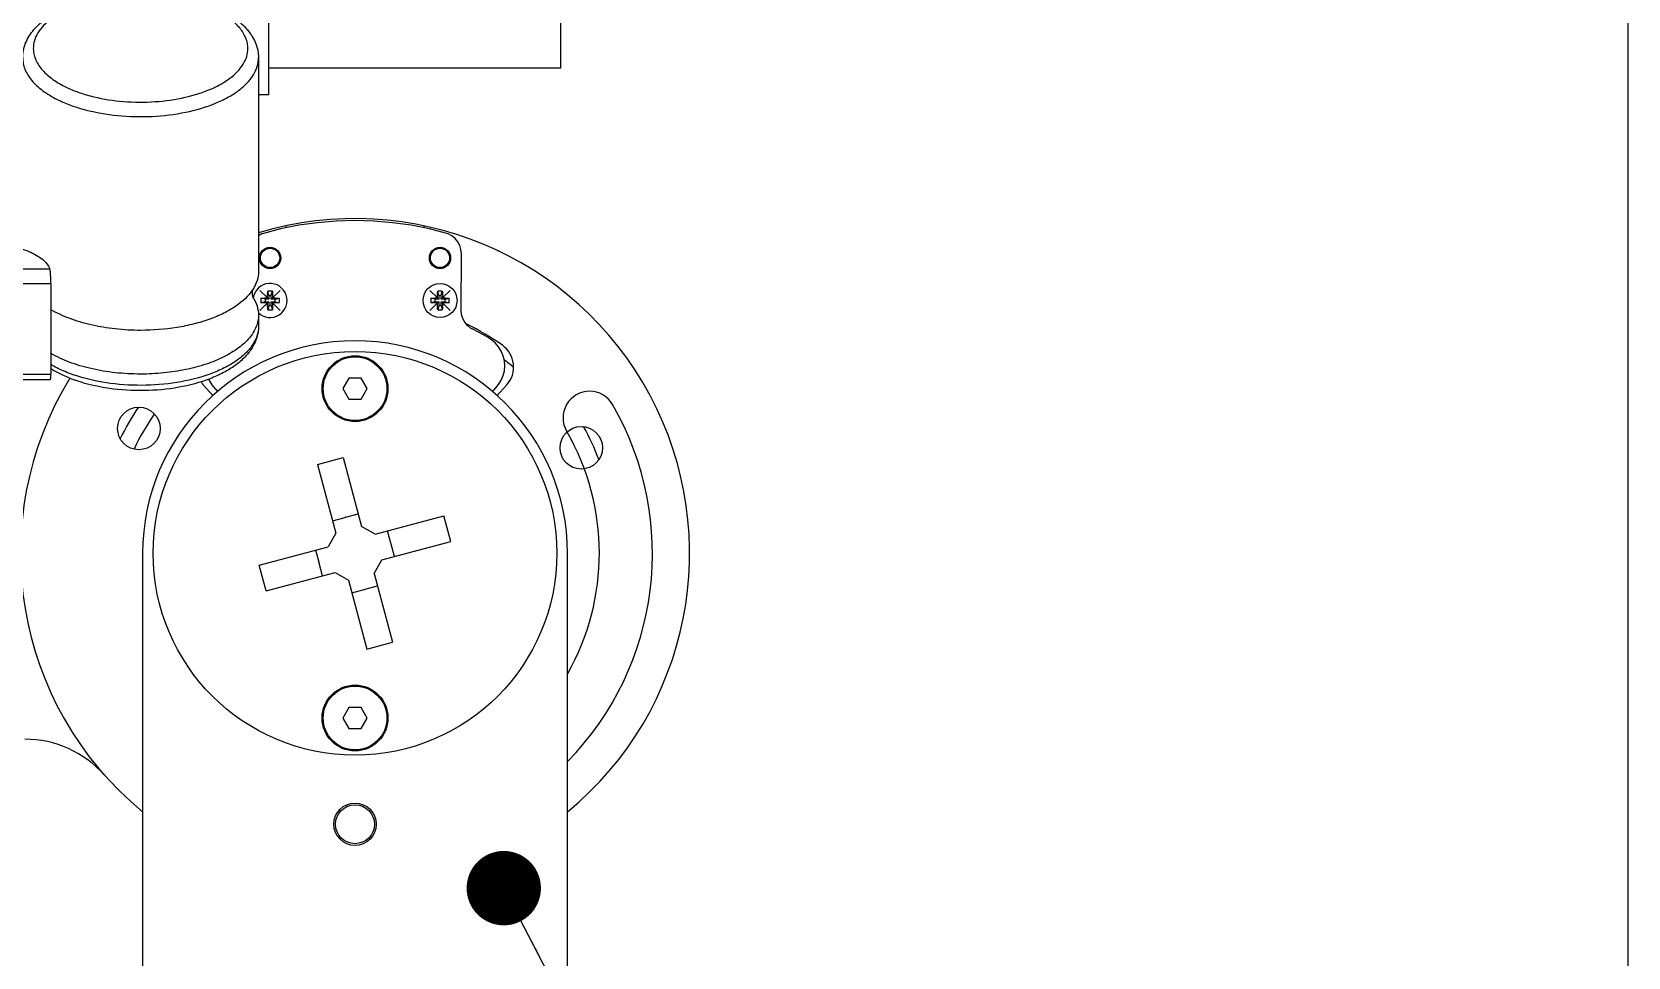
# Model space of a CAD drawing. Header units: millimetres. Extents: x 0 to 841, y 0 to 594.
# Drawn here: x 765.9 to 841, y 249.5 to 293 of the extents above; entities that cross this region are included whole.
import ezdxf

# ---------------------------------------------------------------- set-up
doc = ezdxf.new("R2010")
doc.units = ezdxf.units.MM
doc.header["$LTSCALE"] = 46.255
doc.layers.get('0').update_dxf_attribs({"linetype": 'CONTINUOUS'})
for name, color, linetype in [('AXIS', 7, 'CONTINUOUS'), ('COSMETIC', 7, 'CONTINUOUS'), ('NOTE', 7, 'CONTINUOUS')]:
    doc.layers.add(name, color=color, linetype=linetype)
doc.styles.get("Standard").update_dxf_attribs({"font": 'txt', "width": 0.85})
doc.dimstyles.get("Standard").update_dxf_attribs({"dimtxt": 3.5, "dimasz": 3.5, "dimexe": 1.5, "dimexo": 1, "dimtad": 1, "dimtxsty": 'STANDARD', "dimblk": '_FILLED', "dimblk1": '_FILLED', "dimblk2": '_FILLED', "dimcen": 0.09, "dimadec": 0, "dimazin": 0, "dimtol": 1, "dimtp": 0.01, "dimtm": 0.01, "dimtfac": 1, "dimtofl": 0, "dimtmove": 0, "dimatfit": 3, "dimldrblk": '_FILLED', "dimfxl": 1, "dimtolj": 1, "dimarcsym": 0})

# ---------------------------------------------------------------- blocks, each defined once
blk = doc.blocks.new('_FILLED')
at = {"color": 0, "linetype": 'BYBLOCK'}
blk.add_solid([(0, 0), (-1, 0.214), (-1, -0.214)], dxfattribs=at)

msp = doc.modelspace()

# ---------------------------------------------------------------- linework, layer by layer
at = {"color": 7, "linetype": 'CONTINUOUS'}
for p, q in [((841, 0), (841, 594)), ((777.015, 290.074), (777.015, 305.824)), ((790.765, 291.324), (790.765, 305.824)), ((776.529, 291.819), (776.529, 281.762)), ((790.765, 291.324), (777.015, 291.324)), ((777.015, 290.074), (776.529, 290.074)), ((776.765, 283.546), (776.763, 283.551)), ((777.824, 283.906), (777.824, 283.809)), ((784.324, 283.809), (784.324, 283.906)), ((785.338, 283.563), (785.337, 283.56)), ((787.771, 282.745), (787.824, 282.745)), ((762.274, 281.879), (766.703, 281.879)), ((762.274, 281.196), (766.749, 281.196)), ((766.749, 281.196), (766.749, 276.931)), ((776.836, 280.454), (776.639, 280.504)), ((776.836, 280.335), (776.639, 280.286)), ((777.014, 280.454), (776.836, 280.454)), ((776.836, 280.454), (776.836, 280.335)), ((776.836, 280.335), (777.014, 280.335)), ((777.014, 280.454), (776.955, 280.513)), ((777.014, 280.335), (776.955, 280.276)), ((777.014, 280.632), (776.965, 280.83)), ((777.133, 280.632), (777.014, 280.632)), ((777.014, 280.632), (777.014, 280.454)), ((777.014, 280.335), (777.014, 280.157)), ((777.133, 280.632), (777.183, 280.83)), ((777.133, 280.454), (777.133, 280.632)), ((777.133, 280.454), (777.192, 280.513)), ((777.311, 280.454), (777.133, 280.454)), ((777.133, 280.335), (777.311, 280.335)), ((777.133, 280.335), (777.192, 280.276)), ((777.133, 280.157), (777.133, 280.335)), ((777.311, 280.454), (777.509, 280.504)), ((777.311, 280.335), (777.311, 280.454)), ((777.311, 280.335), (777.509, 280.286)), ((784.836, 280.454), (784.639, 280.504)), ((784.836, 280.335), (784.639, 280.286)), ((785.014, 280.454), (784.836, 280.454)), ((784.836, 280.454), (784.836, 280.335)), ((784.836, 280.335), (785.014, 280.335)), ((785.014, 280.454), (784.955, 280.513)), ((785.014, 280.335), (784.955, 280.276)), ((785.014, 280.632), (784.965, 280.83)), ((785.133, 280.632), (785.014, 280.632)), ((785.014, 280.632), (785.014, 280.454)), ((785.014, 280.335), (785.014, 280.157)), ((785.133, 280.632), (785.183, 280.83)), ((785.133, 280.454), (785.133, 280.632)), ((785.133, 280.454), (785.192, 280.513)), ((785.311, 280.454), (785.133, 280.454)), ((785.133, 280.335), (785.311, 280.335)), ((785.133, 280.335), (785.192, 280.276)), ((785.133, 280.157), (785.133, 280.335)), ((785.311, 280.454), (785.509, 280.504)), ((785.311, 280.335), (785.311, 280.454)), ((785.311, 280.335), (785.509, 280.286)), ((776.529, 279.705), (776.529, 279.175)), ((777.014, 280.157), (776.965, 279.96)), ((777.014, 280.157), (777.133, 280.157)), ((777.133, 280.157), (777.183, 279.96)), ((785.014, 280.157), (784.965, 279.96)), ((785.014, 280.157), (785.133, 280.157)), ((785.133, 280.157), (785.183, 279.96)), ((786.074, 279.932), (786.069, 279.932)), ((786.602, 279.051), (786.605, 279.056)), ((787.369, 278.622), (787.368, 278.62)), ((762.274, 276.931), (766.749, 276.931)), ((762.274, 276.681), (766.737, 276.681)), ((780.785, 276.745), (780.496, 276.245)), ((781.362, 276.745), (780.785, 276.745)), ((781.651, 276.245), (781.362, 276.745)), ((774.4, 275.906), (773.929, 276.429)), ((780.496, 276.245), (780.785, 275.745)), ((781.362, 275.745), (781.651, 276.245)), ((788.218, 276.429), (787.747, 275.906)), ((780.785, 275.745), (781.362, 275.745)), ((779.305, 272.68), (780.513, 273.003)), ((780.513, 273.003), (781.382, 269.76)), ((779.305, 272.68), (780.174, 269.437)), ((780.017, 270.023), (780.604, 270.181)), ((780.616, 270.202), (780.604, 270.181)), ((780.638, 270.19), (780.616, 270.202)), ((780.638, 270.19), (781.225, 270.347)), ((782.016, 269.394), (781.382, 269.76)), ((782.016, 269.394), (785.259, 270.263)), ((785.582, 269.056), (785.259, 270.263)), ((780.174, 269.437), (779.808, 268.803)), ((782.339, 268.187), (785.582, 269.056)), ((782.76, 268.965), (782.602, 269.551)), ((771.074, 268.495), (771.074, 243.495)), ((776.565, 267.934), (779.808, 268.803)), ((779.379, 268.059), (779.222, 268.646)), ((782.781, 268.952), (782.76, 268.965)), ((782.769, 268.931), (782.781, 268.952)), ((782.926, 268.344), (782.769, 268.931)), ((791.074, 243.495), (791.074, 268.495)), ((776.889, 266.726), (776.565, 267.934)), ((776.889, 266.726), (780.132, 267.595)), ((779.379, 268.059), (779.366, 268.037)), ((779.366, 268.037), (779.388, 268.025)), ((779.545, 267.438), (779.388, 268.025)), ((780.132, 267.595), (780.766, 267.229)), ((781.973, 267.553), (782.339, 268.187)), ((781.973, 267.553), (782.842, 264.31)), ((780.766, 267.229), (781.635, 263.986)), ((780.923, 266.643), (781.51, 266.8)), ((781.51, 266.8), (781.531, 266.787)), ((781.531, 266.787), (781.544, 266.809)), ((781.544, 266.809), (782.13, 266.966)), ((781.635, 263.986), (782.842, 264.31)), ((780.785, 261.245), (780.496, 260.745)), ((780.496, 260.745), (780.785, 260.245)), ((781.362, 261.245), (780.785, 261.245)), ((781.651, 260.745), (781.362, 261.245)), ((781.362, 260.245), (781.651, 260.745)), ((780.785, 260.245), (781.362, 260.245))]:
    msp.add_line(p, q, dxfattribs=at)
at = {"color": 6, "linetype": 'CONTINUOUS'}
for p, q in [((779.309, 284.054), (778.434, 283.931)), ((780.19, 284.129), (779.309, 284.054)), ((781.074, 284.154), (780.19, 284.129)), ((781.957, 284.129), (781.074, 284.154)), ((782.838, 284.054), (781.957, 284.129)), ((783.713, 283.931), (782.838, 284.054)), ((776.689, 283.523), (776.529, 283.438)), ((776.765, 283.546), (776.689, 283.523)), ((777.567, 283.758), (776.763, 283.551)), ((778.434, 283.931), (777.567, 283.758)), ((784.58, 283.758), (783.713, 283.931)), ((785.338, 283.563), (784.58, 283.758)), ((785.458, 283.523), (785.337, 283.56)), ((785.632, 283.43), (785.458, 283.523)), ((785.784, 283.305), (785.632, 283.43)), ((785.909, 283.153), (785.784, 283.305)), ((786.002, 282.979), (785.909, 283.153)), ((786.059, 282.791), (786.002, 282.979)), ((786.079, 282.595), (786.059, 282.791)), ((786.074, 279.932), (786.079, 282.595)), ((786.088, 279.736), (786.069, 279.932)), ((786.145, 279.548), (786.088, 279.736)), ((786.238, 279.374), (786.145, 279.548)), ((786.363, 279.222), (786.238, 279.374)), ((786.516, 279.097), (786.363, 279.222)), ((786.602, 279.051), (786.516, 279.097)), ((786.656, 279.031), (786.605, 279.056)), ((787.288, 278.675), (786.656, 279.031)), ((787.369, 278.622), (787.288, 278.675)), ((787.502, 278.538), (787.368, 278.62)), ((787.682, 278.384), (787.502, 278.538)), ((787.835, 278.205), (787.682, 278.384)), ((787.958, 278.004), (787.835, 278.205)), ((788.049, 277.785), (787.958, 278.004)), ((788.104, 277.556), (788.049, 277.785)), ((788.122, 277.321), (788.104, 277.556)), ((788.104, 277.085), (788.122, 277.321)), ((774.18, 276.694), (774.206, 276.632)), ((774.206, 276.632), (774.329, 276.431)), ((787.835, 276.436), (787.958, 276.637)), ((787.958, 276.637), (788.049, 276.856)), ((788.049, 276.856), (788.104, 277.085)), ((774.329, 276.431), (774.397, 276.351)), ((774.397, 276.351), (774.609, 276.1)), ((787.545, 276.093), (787.767, 276.356)), ((787.767, 276.356), (787.835, 276.436))]:
    msp.add_line(p, q, dxfattribs=at)
at = {"color": 2, "linetype": 'CONTINUOUS'}
msp.add_line((787.824, 282.716), (787.824, 282.745), dxfattribs=at)
at = {"color": 6, "linetype": 'CONTINUOUS'}
for centre in [(777.074, 282.395), (785.074, 282.395)]:
    msp.add_circle(centre, 0.5, dxfattribs=at)
at = {"color": 7, "linetype": 'CONTINUOUS'}
for centre, radius in [((777.074, 282.395), 0.453), ((785.074, 282.395), 0.453), ((785.074, 280.395), 0.8), ((781.074, 276.245), 1.5), ((791.723, 273.461), 1), ((781.074, 260.745), 1.5), ((781.074, 255.745), 0.916)]:
    msp.add_circle(centre, radius, dxfattribs=at)
for centre, radius, start, end in [((781.074, 268.495), 15.75, 309.44121, 106.79335), ((777.074, 280.395), 0.8, 225.35388, 170.98565), ((774.557, 282.009), 2.028, 326.73603, 327.12299), ((779.165, 280.395), 2.529, 177.53441, 182.46559), ((777.074, 278.311), 2.521, 89.99526, 92.4686), ((777.074, 278.311), 2.521, 87.5314, 90.00474), ((774.982, 280.395), 2.529, 357.53441, 2.46559), ((787.165, 280.395), 2.529, 177.53441, 182.46559), ((785.074, 278.311), 2.521, 89.99526, 92.4686), ((785.074, 278.311), 2.521, 87.5314, 90.00474), ((782.982, 280.395), 2.529, 357.53441, 2.46559), ((777.074, 282.478), 2.521, 267.5314, 270.00474), ((777.074, 282.478), 2.521, 269.99526, 272.4686), ((785.074, 282.478), 2.521, 267.5314, 270.00474), ((785.074, 282.478), 2.521, 269.99526, 272.4686), ((781.074, 268.495), 12, 54.67741, 63.97086), ((781.074, 268.495), 10, 0, 180), ((787.289, 277.266), 1.25, 318, 54.67741), ((781.074, 268.495), 11.5, 49.46869, 52.32766), ((781.074, 268.495), 15.75, 148.42194, 230.55879), ((774.858, 277.266), 1.25, 214.06116, 222), ((792.116, 274.87), 1.25, 30, 210), ((781.074, 268.495), 12.3, 145.97008, 153.97825), ((781.074, 268.495), 11.5, 145.26616, 154.73384), ((781.074, 268.495), 14, 315.60443, 30), ((781.074, 268.495), 12.3, 21.0095, 29.01262), ((781.074, 268.495), 11.5, 29.77382, 30), ((781.074, 268.495), 11.5, 330.52058, 29.74228), ((765.534, 254.745), 5, 41.50234, 90)]:
    msp.add_arc(centre, radius, start, end, dxfattribs=at)
for points, knots in [([(765.429, 291.819), (765.429, 291.93), (765.45, 292.153), (765.577, 292.592), (765.888, 293.107), (766.443, 293.626), (767.149, 294.059), (767.983, 294.403), (768.921, 294.655), (769.931, 294.809), (770.979, 294.861), (772.027, 294.809), (773.038, 294.655), (773.975, 294.403), (774.81, 294.059), (775.516, 293.626), (776.07, 293.107), (776.381, 292.592), (776.508, 292.153), (776.529, 291.93), (776.529, 291.819)], [0, 0, 0, 0, 0.024197, 0.04855, 0.098764, 0.152897, 0.212491, 0.277965, 0.348699, 0.423323, 0.500004, 0.576685, 0.651309, 0.722041, 0.787514, 0.847107, 0.901238, 0.95145, 0.975804, 1, 1, 1, 1]), ([(776.029, 292.252), (776.029, 292.334), (776.012, 292.503), (775.91, 292.843), (775.647, 293.258), (775.165, 293.692), (774.593, 294.032), (773.977, 294.295), (773.12, 294.563), (771.946, 294.766), (770.493, 294.8), (769.08, 294.629), (767.993, 294.316), (767.247, 293.966), (766.787, 293.676), (766.415, 293.354), (766.14, 293.005), (765.968, 292.635), (765.929, 292.376), (765.929, 292.252)], [0, 0, 0, 0, 0.020356, 0.041291, 0.086646, 0.138962, 0.199168, 0.249329, 0.303234, 0.419281, 0.540498, 0.659107, 0.767745, 0.816536, 0.860982, 0.900972, 0.936811, 0.969341, 1, 1, 1, 1]), ([(765.429, 291.819), (765.429, 291.727), (765.448, 291.542), (765.56, 291.169), (765.849, 290.712), (766.378, 290.235), (767.007, 289.862), (767.685, 289.573), (768.626, 289.278), (769.916, 289.056), (771.513, 289.018), (773.067, 289.206), (774.261, 289.549), (775.08, 289.934), (775.586, 290.253), (775.995, 290.607), (776.298, 290.991), (776.486, 291.397), (776.529, 291.681), (776.529, 291.819)], [0, 0, 0, 0, 0.020356, 0.041291, 0.086646, 0.138962, 0.199168, 0.249329, 0.303234, 0.419281, 0.540498, 0.659107, 0.767745, 0.816536, 0.860982, 0.900972, 0.936811, 0.96934, 1, 1, 1, 1]), ([(765.929, 292.252), (765.929, 292.169), (765.946, 292), (766.048, 291.66), (766.312, 291.245), (766.793, 290.811), (767.365, 290.471), (767.982, 290.208), (768.838, 289.94), (770.012, 289.738), (771.465, 289.703), (772.879, 289.874), (773.966, 290.187), (774.711, 290.537), (775.171, 290.827), (775.543, 291.149), (775.819, 291.498), (775.99, 291.868), (776.029, 292.127), (776.029, 292.252)], [0, 0, 0, 0, 0.020356, 0.041291, 0.086646, 0.138962, 0.199168, 0.249329, 0.303234, 0.419281, 0.540498, 0.659107, 0.767745, 0.816536, 0.860982, 0.900972, 0.936811, 0.969341, 1, 1, 1, 1]), ([(763.899, 282.998), (764.221, 283.004), (764.698, 282.973), (765.303, 282.845), (765.709, 282.712), (766.063, 282.546), (766.354, 282.351), (766.573, 282.132), (766.672, 281.963), (766.703, 281.879)], [0, 0, 0, 0, 0.304756, 0.449558, 0.584928, 0.708389, 0.818436, 0.914981, 1, 1, 1, 1]), ([(766.749, 281.196), (766.749, 281.258), (766.749, 281.385), (766.747, 281.57), (766.737, 281.718), (766.721, 281.818), (766.71, 281.861), (766.703, 281.879)], [0, 0, 0, 0, 0.269905, 0.554217, 0.809577, 0.914553, 1, 1, 1, 1]), ([(776.529, 281.762), (776.529, 281.616), (776.48, 281.313), (776.345, 281.039), (776.26, 280.908)], [0, 0, 0, 0, 0.483527, 1, 1, 1, 1]), ([(776.253, 280.897), (776.051, 280.589), (775.6, 280.185), (774.884, 279.774), (774.222, 279.496), (773.482, 279.272), (772.399, 279.051), (771.551, 278.987), (770.979, 278.987)], [0, 0, 0, 0, 0.190681, 0.303765, 0.427963, 0.561867, 0.703505, 1, 1, 1, 1]), ([(776.256, 280.899), (776.241, 280.86), (776.225, 280.765), (776.23, 280.668), (776.242, 280.616)], [0, 0, 0, 0, 0.44304, 1, 1, 1, 1]), ([(776.242, 280.616), (776.245, 280.605), (776.249, 280.586), (776.258, 280.564), (776.261, 280.557), (776.262, 280.555), (776.258, 280.563), (776.256, 280.565), (776.253, 280.57)], [0, 0, 0, 0, 0.449534, 0.724764, 0.782, 0.788544, 0.79747, 1, 1, 1, 1]), ([(776.253, 280.57), (776.339, 280.438), (776.479, 280.16), (776.529, 279.853), (776.529, 279.705)], [0, 0, 0, 0, 0.516886, 1, 1, 1, 1]), ([(776.639, 280.504), (776.664, 280.505), (776.769, 280.51), (776.875, 280.512), (776.955, 280.513)], [0, 0, 0, 0, 0.238686, 1, 1, 1, 1]), ([(776.955, 280.276), (776.928, 280.276), (776.822, 280.278), (776.717, 280.282), (776.639, 280.286)], [0, 0, 0, 0, 0.259377, 1, 1, 1, 1]), ([(776.955, 280.513), (776.956, 280.541), (776.957, 280.646), (776.961, 280.752), (776.965, 280.83)], [0, 0, 0, 0, 0.259377, 1, 1, 1, 1]), ([(776.965, 279.96), (776.964, 279.985), (776.959, 280.09), (776.956, 280.196), (776.955, 280.276)], [0, 0, 0, 0, 0.238686, 1, 1, 1, 1]), ([(777.183, 280.83), (777.184, 280.805), (777.189, 280.699), (777.191, 280.594), (777.192, 280.513)], [0, 0, 0, 0, 0.238686, 1, 1, 1, 1]), ([(777.192, 280.276), (777.192, 280.249), (777.19, 280.143), (777.187, 280.038), (777.183, 279.96)], [0, 0, 0, 0, 0.259377, 1, 1, 1, 1]), ([(777.192, 280.513), (777.22, 280.513), (777.325, 280.511), (777.431, 280.508), (777.509, 280.504)], [0, 0, 0, 0, 0.259377, 1, 1, 1, 1]), ([(777.509, 280.286), (777.484, 280.285), (777.378, 280.28), (777.273, 280.277), (777.192, 280.276)], [0, 0, 0, 0, 0.238686, 1, 1, 1, 1]), ([(784.639, 280.504), (784.664, 280.505), (784.769, 280.51), (784.875, 280.512), (784.955, 280.513)], [0, 0, 0, 0, 0.238686, 1, 1, 1, 1]), ([(784.955, 280.276), (784.928, 280.276), (784.822, 280.278), (784.717, 280.282), (784.639, 280.286)], [0, 0, 0, 0, 0.259377, 1, 1, 1, 1]), ([(784.955, 280.513), (784.956, 280.541), (784.957, 280.646), (784.961, 280.752), (784.965, 280.83)], [0, 0, 0, 0, 0.259377, 1, 1, 1, 1]), ([(784.965, 279.96), (784.964, 279.985), (784.959, 280.09), (784.956, 280.196), (784.955, 280.276)], [0, 0, 0, 0, 0.238686, 1, 1, 1, 1]), ([(785.183, 280.83), (785.184, 280.805), (785.189, 280.699), (785.191, 280.594), (785.192, 280.513)], [0, 0, 0, 0, 0.238686, 1, 1, 1, 1]), ([(785.192, 280.276), (785.192, 280.249), (785.19, 280.143), (785.187, 280.038), (785.183, 279.96)], [0, 0, 0, 0, 0.259377, 1, 1, 1, 1]), ([(785.192, 280.513), (785.22, 280.513), (785.325, 280.511), (785.431, 280.508), (785.509, 280.504)], [0, 0, 0, 0, 0.259377, 1, 1, 1, 1]), ([(785.509, 280.286), (785.484, 280.285), (785.378, 280.28), (785.273, 280.277), (785.192, 280.276)], [0, 0, 0, 0, 0.238686, 1, 1, 1, 1]), ([(770.979, 278.987), (770.58, 278.987), (769.796, 279.029), (768.667, 279.216), (767.643, 279.517), (767.023, 279.804), (766.746, 279.967)], [0, 0, 0, 0, 0.272472, 0.535443, 0.780262, 1, 1, 1, 1]), ([(776.529, 279.705), (776.529, 279.614), (776.511, 279.429), (776.398, 279.055), (776.109, 278.599), (775.58, 278.122), (774.883, 277.708), (774.042, 277.37), (773.087, 277.119), (772.053, 276.965), (771.34, 276.93), (770.979, 276.93)], [0, 0, 0, 0, 0.040707, 0.082571, 0.17327, 0.277885, 0.398281, 0.5337, 0.68165, 0.83851, 1, 1, 1, 1]), ([(776.529, 279.175), (776.529, 279), (776.475, 278.646), (776.247, 278.152), (775.892, 277.708), (775.431, 277.317), (774.877, 276.979), (774.004, 276.588), (772.751, 276.257), (771.148, 276.109), (769.529, 276.207), (768.032, 276.544), (767.128, 276.946), (766.74, 277.193)], [0, 0, 0, 0, 0.046207, 0.093463, 0.142961, 0.195895, 0.25303, 0.314594, 0.449405, 0.594377, 0.740353, 0.877911, 1, 1, 1, 1]), ([(776.529, 279.175), (776.529, 279.033), (776.483, 278.738), (776.281, 278.318), (775.957, 277.923), (775.521, 277.561), (774.982, 277.237), (774.113, 276.852), (772.855, 276.519), (771.234, 276.361), (769.591, 276.445), (768.284, 276.718), (767.353, 277.06), (766.937, 277.267), (766.746, 277.38)], [0, 0, 0, 0, 0.038389, 0.079275, 0.124545, 0.175259, 0.231751, 0.293801, 0.431683, 0.581233, 0.732398, 0.874851, 0.940035, 1, 1, 1, 1]), ([(770.979, 276.93), (770.58, 276.93), (769.796, 276.972), (768.667, 277.159), (767.643, 277.461), (767.023, 277.747), (766.746, 277.911)], [0, 0, 0, 0, 0.272472, 0.535443, 0.780262, 1, 1, 1, 1]), ([(766.737, 276.681), (766.739, 276.681), (766.742, 276.685), (766.744, 276.691), (766.746, 276.702), (766.747, 276.721), (766.749, 276.765), (766.749, 276.835), (766.749, 276.896), (766.749, 276.931)], [0, 0, 0, 0, 0.024352, 0.046456, 0.07634, 0.159928, 0.274605, 0.589492, 1, 1, 1, 1])]:
    msp.add_open_spline(points, degree=3, knots=knots, dxfattribs=at)
at = {"layer": 'AXIS', "color": 7, "linetype": 'CONTINUOUS'}
for p, q in [((776.529, 291.819), (776.529, 281.762)), ((776.529, 279.705), (776.529, 279.175))]:
    msp.add_line(p, q, dxfattribs=at)
for centre, radius in [((781.074, 268.495), 9.5), ((781.074, 276.245), 1.55), ((770.898, 274.37), 1), ((781.074, 260.745), 1.55), ((781.074, 255.745), 1)]:
    msp.add_circle(centre, radius, dxfattribs=at)
at = {"layer": 'COSMETIC', "color": 7, "linetype": 'CONTINUOUS'}
for p, q in [((776.599, 280.87), (776.955, 280.513)), ((776.599, 279.92), (776.955, 280.276)), ((777.549, 280.87), (777.192, 280.513)), ((777.549, 279.92), (777.192, 280.276)), ((784.599, 280.87), (784.955, 280.513)), ((784.599, 279.92), (784.955, 280.276)), ((785.549, 280.87), (785.192, 280.513)), ((785.549, 279.92), (785.192, 280.276))]:
    msp.add_line(p, q, dxfattribs=at)

# ---------------------------------------------------------------- leaders
at = {"layer": 'NOTE', "color": 2, "linetype": 'CONTINUOUS'}
msp.add_leader([(788.076, 252.738), (807.837, 214.628), (813.837, 214.628)], dimstyle='STANDARD', override={"dimtad": 0, "dimldrblk": 'DOT'}, dxfattribs=at)

doc.saveas('drawing.dxf')
